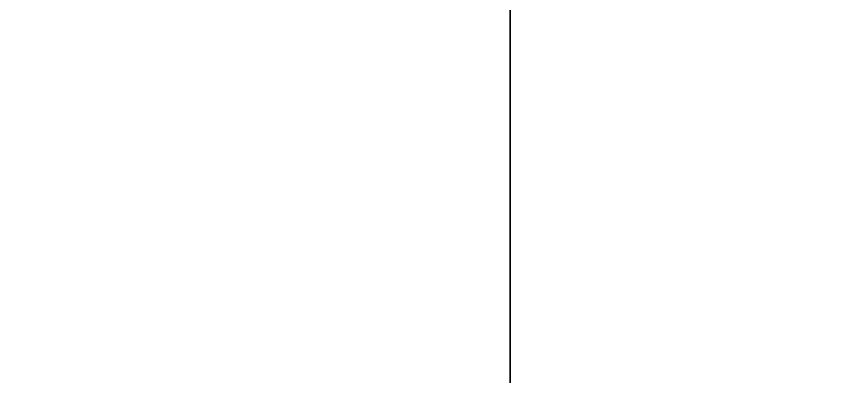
# Model space of a CAD drawing. Extents: x -80 to 3098, y -1530 to 80.
# Drawn here: x 2428.66 to 2439.05, y -1369.87 to -1365.24 of the extents above; entities that cross this region are included whole.
import ezdxf

# ---------------------------------------------------------------- set-up
doc = ezdxf.new("R2010")
doc.units = 0

# ---------------------------------------------------------------- blocks, each defined once
blk = doc.blocks.new('Kogan.esquinero recto derecho gola.Suelo1', base_point=(0, 68))
at = {"layer": 'Blanco', "color": 0}
for points in [[(0, 68), (0, 617), (1307, 617), (1307, 68)], [(0, 68, 18), (0, 617, 18), (1307, 617, 18), (1307, 68, 18)]]:
    blk.add_3dface(points, dxfattribs=at)
blk = doc.blocks.new('Kogan.esquinero recto derecho gola.Suelo')
at = {"layer": 'Blanco'}
blk.add_blockref('Kogan.esquinero recto derecho gola.Suelo1', (0, 68), dxfattribs=at)
blk = doc.blocks.new('Kogan.esquinero recto derecho gola.cadena vertical [2]1', base_point=(1289, 86, 780))
at = {"layer": 'Blanco', "color": 0}
for points in [[(1289, 104, 780), (1289, 104, 708), (557, 104, 708), (557, 104, 780)], [(1289, 86, 708), (1289, 104, 708), (557, 104, 708), (557, 86, 708)]]:
    blk.add_3dface(points, dxfattribs=at)
at = {"layer": 'blanco', "color": 0}
blk.add_3dface([(557, 86, 780), (557, 104, 780), (1289, 104, 780), (1289, 86, 780)], dxfattribs=at)
blk = doc.blocks.new('Kogan.esquinero recto derecho gola.cadena vertical [2]')
at = {"layer": 'Blanco'}
blk.add_blockref('Kogan.esquinero recto derecho gola.cadena vertical [2]1', (1289, 86, 780), dxfattribs=at)
blk = doc.blocks.new('Kogan.esquinero recto derecho gola')
at = {"layer": 'Kogan.esquinero recto derecho gola.cadena vertical [2]'}
blk.add_blockref('Kogan.esquinero recto derecho gola.cadena vertical [2]', (0, 0), dxfattribs=at)
at = {"layer": 'Kogan.esquinero recto derecho gola.Suelo'}
blk.add_blockref('Kogan.esquinero recto derecho gola.Suelo', (0, 0), dxfattribs=at)
blk = doc.blocks.new('Kogan.Sobre[1].Sobre[1]1', base_point=(2361, -1418, 880))
at = {"layer": 'zz-Cooker-top', "color": 0}
for points, invisible_edges in [([(2361, -1418, 880), (3018, 0, 880), (3018, -1416, 880), (2361, -1418, 880)], 9), ([(2361, -600, 880), (3018, 0, 880), (2361, -1418, 880), (2361, -600, 880)], 11), ([(3018, 0, 890), (2361, -600, 890), (3018, -1416, 890), (3018, 0, 890)], 11), ([(3018, -1416, 890), (2361, -600, 890), (2361, -1418, 890), (3018, -1416, 890)], 9)]:
    blk.add_3dface(points, dxfattribs=dict(at, invisible_edges=invisible_edges))
blk = doc.blocks.new('Kogan.Sobre[1].Sobre[1]')
at = {"layer": 'zz-Cooker-top'}
blk.add_blockref('Kogan.Sobre[1].Sobre[1]1', (2361, -1418, 880), dxfattribs=at)
blk = doc.blocks.new('Kogan.Sobre[1]')
at = {"layer": 'Kogan.Sobre[1].Sobre[1]'}
blk.add_blockref('Kogan.Sobre[1].Sobre[1]', (0, 0), dxfattribs=at)

msp = doc.modelspace()

# ---------------------------------------------------------------- block references
msp.add_blockref('Kogan.Sobre[1]', (0, 0))
at = {"rotation": -90}
msp.add_blockref('Kogan.esquinero recto derecho gola', (2331, -91, 100), dxfattribs=at)

doc.saveas('drawing.dxf')
